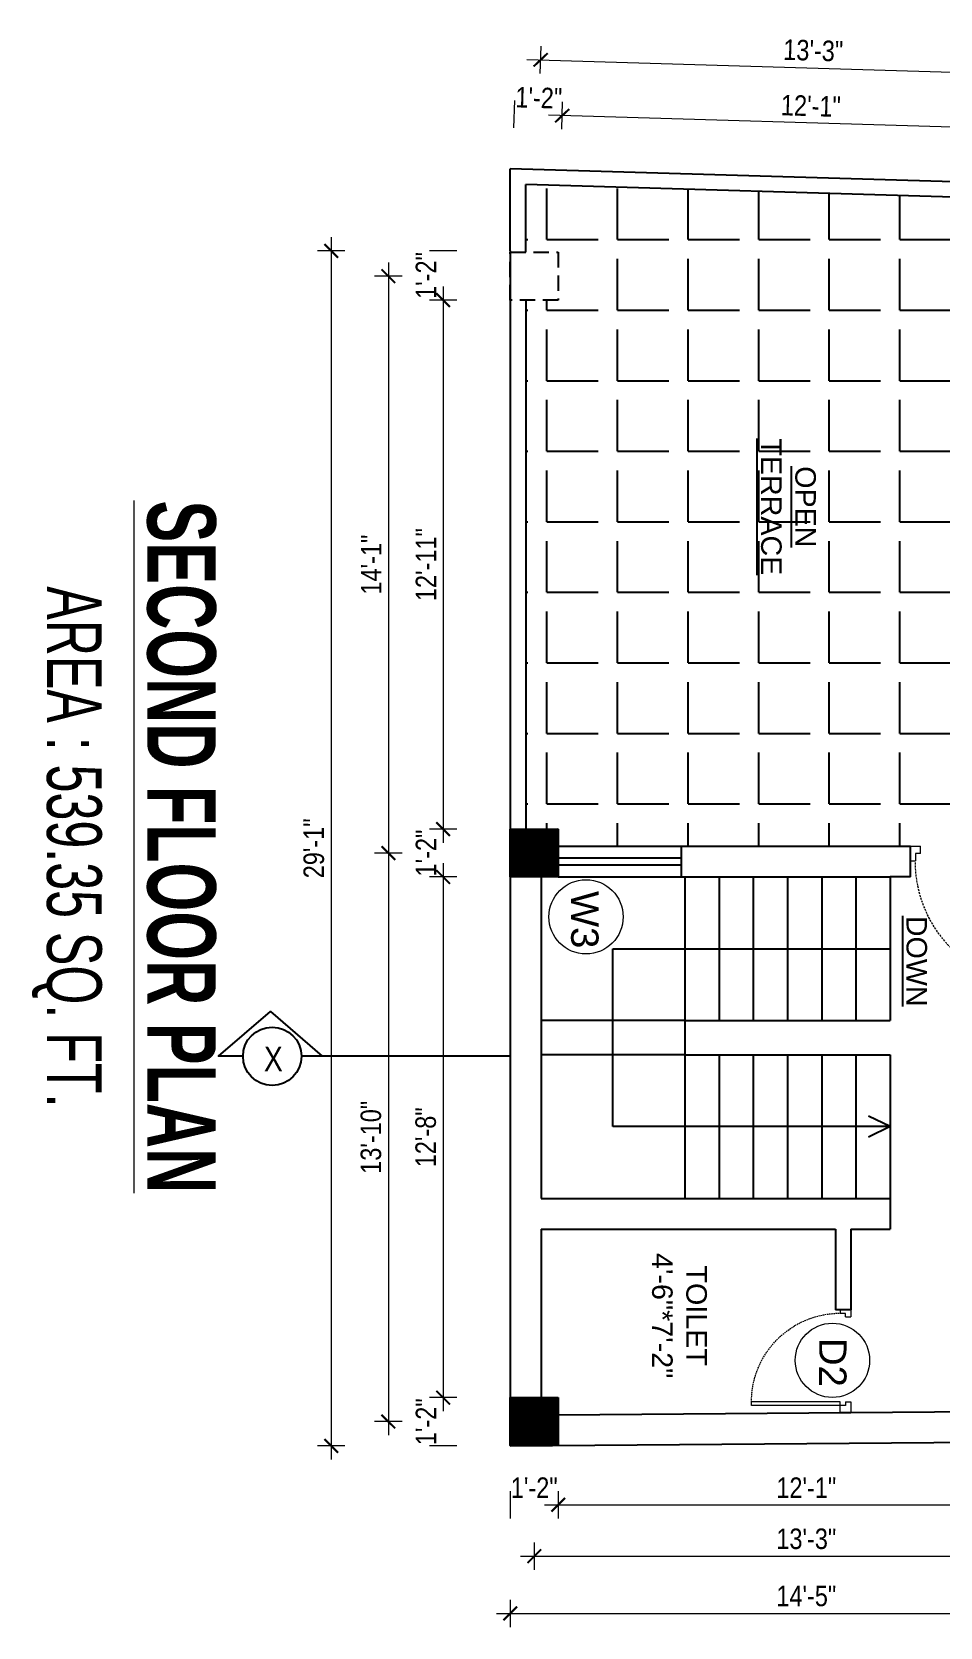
# Model space of a CAD drawing. Header units: inches. Extents: x -9985691 to 3643, y -3270716 to 4788.
# Drawn here: x -4966715.5 to -4966450.1, y -3265301.3 to -3264834.8 of the extents above; entities that cross this region are included whole.
import ezdxf

# ---------------------------------------------------------------- set-up
doc = ezdxf.new("R2010")
doc.units = ezdxf.units.IN
doc.header["$LTSCALE"] = 2
doc.header["$MEASUREMENT"] = 0
doc.header["$PDMODE"] = 34
doc.linetypes.add('HIDDEN', pattern=[0.375, 0.25, -0.125])
doc.layers.get('0').update_dxf_attribs({"linetype": 'CONTINUOUS'})
doc.layers.get('DEFPOINTS').update_dxf_attribs({"color": 141, "linetype": 'CONTINUOUS'})
doc.layers.add('A-Hatch', color=7, linetype='CONTINUOUS')
for name, color, linetype, lineweight in [('Annotate-Lite.w', 177, 'CONTINUOUS', 9), ('DIM 1-100', 4, 'CONTINUOUS', 13), ('Door-Window.w', 4, 'CONTINUOUS', 15), ('TEXT', 181, 'CONTINUOUS', 25), ('Text-100.w', 254, 'CONTINUOUS', 9)]:
    doc.layers.add(name, color=color, linetype=linetype, lineweight=lineweight)
doc.styles.add('ARAIL', font='ARIALN.TTF')
doc.styles.add('Arial', font='arial.ttf', dxfattribs={"width": 0.8, "height": 12})
doc.styles.add('arial.', font='arial.ttf')
doc.styles.add('gaurav', font='arial.ttf')
doc.styles.get("Standard").update_dxf_attribs({"font": 'ARIALN.TTF'})
doc.dimstyles.new('1 by 96', dxfattribs={"dimtxt": 6, "dimasz": 4, "dimexe": 4, "dimexo": 4, "dimgap": 2, "dimtad": 1, "dimdec": 0, "dimzin": 0, "dimdsep": 46, "dimlunit": 4, "dimtxsty": 'Standard', "dimblk": 'ARCHTICK', "dimcen": 0, "dimdle": 4, "dimadec": 0, "dimazin": 0, "dimtfac": 1, "dimtdec": 0, "dimtix": 1, "dimtofl": 0, "dimtmove": 1, "dimatfit": 3, "dimldrblk": 'ARCHTICK', "dimfxl": 4, "dimfxlon": 1, "dimtolj": 1, "dimtzin": 0, "dimlwd": -1, "dimlwe": -1, "dimarcsym": 0})

# ---------------------------------------------------------------- blocks, each defined once
blk = doc.blocks.new('3-0')
at = {"ltscale": 3}
for p, q in [((11063.05, 10097.68), (11065.97, 10099.9)), ((11065.25, 10097.81), (11066.71, 10098.92)), ((11065.97, 10099.9), (11066.71, 10098.92)), ((11063.05, 10097.68), (11064.53, 10095.73)), ((11065.99, 10096.84), (11064.53, 10095.73)), ((11065.99, 10096.84), (11065.25, 10097.81)), ((11085.5, 10074.13), (11110.32, 10092.96)), ((11086.24, 10073.15), (11111.05, 10091.97)), ((11111.05, 10091.97), (11110.32, 10092.96)), ((11086.24, 10073.15), (11085.5, 10074.13)), ((11084.04, 10073.02), (11082.57, 10071.91)), ((11082.57, 10071.91), (11084.79, 10068.98)), ((11084.04, 10073.02), (11084.78, 10072.04)), ((11084.78, 10072.04), (11086.24, 10073.15)), ((11084.79, 10068.98), (11087.72, 10071.2)), ((11087.72, 10071.2), (11086.24, 10073.15))]:
    blk.add_line(p, q, dxfattribs=at)
at = {"layer": 'Door-Window.w', "color": 9, "linetype": 'HIDDEN', "lineweight": 18}
blk.add_arc((11085.5, 10074.13), 31.16, 37.1906, 127.1465, dxfattribs=at)
blk = doc.blocks.new('_ArchTick')
at = {"color": 0, "linetype": 'ByBlock', "const_width": 0.15}
blk.add_lwpolyline([(-0.5, -0.5), (0.5, 0.5)], dxfattribs=at)
blk = doc.blocks.new('*D1120')
at = {"layer": 'DEFPOINTS', "color": 0, "ltscale": 0.5, "transparency": 16777216}
for p in [(-4966560.51, -3264859.29), (-4966561.69, -3264899.25), (-4966416.69, -3264903.56)]:
    blk.add_point(p, dxfattribs=at)
at = {"layer": 'DIM 1-100', "color": 0, "ltscale": 0.5, "transparency": 16777216}
for p, q in [((-4966560.62, -3264863.29), (-4966560.39, -3264855.29)), ((-4966411.51, -3264863.72), (-4966564.5, -3264859.17)), ((-4966415.62, -3264867.6), (-4966415.39, -3264859.6))]:
    blk.add_line(p, q, dxfattribs=at)
at = {"layer": 'DIM 1-100', "color": 0, "ltscale": 0.5, "transparency": 16777216, "xscale": 4, "yscale": 4, "zscale": 4}
for p, rotation in [((-4966560.51, -3264859.29), 178.2968649486778), ((-4966415.51, -3264863.6), 358.2968649486778)]:
    blk.add_blockref('_ArchTick', p, dxfattribs=dict(at, rotation=rotation))
at = {"layer": 'DIM 1-100', "color": 0, "ltscale": 0.5, "transparency": 16777216, "insert": (-4966487.86, -3264856.44), "char_height": 6, "attachment_point": 5, "rotation": 358.2969}
blk.add_mtext('\\A1;12\'-1"', dxfattribs=at)
blk = doc.blocks.new('*D1121')
at = {"layer": 'DEFPOINTS', "color": 0, "ltscale": 0.5, "transparency": 16777216}
for p in [(-4966574.51, -3264858.87), (-4966575.69, -3264898.83), (-4966561.69, -3264899.25)]:
    blk.add_point(p, dxfattribs=at)
at = {"layer": 'DIM 1-100', "color": 0, "ltscale": 0.5, "transparency": 16777216}
for p, q in [((-4966574.62, -3264862.87), (-4966574.39, -3264854.88)), ((-4966560.62, -3264863.29), (-4966560.39, -3264855.29))]:
    blk.add_line(p, q, dxfattribs=at)
at = {"layer": 'DIM 1-100', "color": 0, "ltscale": 0.5, "transparency": 16777216, "insert": (-4966567.36, -3264854.07), "char_height": 6, "attachment_point": 5, "rotation": 358.2969}
blk.add_mtext('\\A1;1\'-2"', dxfattribs=at)
blk = doc.blocks.new('*D1124')
at = {"layer": 'DEFPOINTS', "color": 0, "ltscale": 0.5, "transparency": 16777216}
for p in [(-4966407.81, -3264847.69), (-4966568.69, -3264906.25), (-4966409.69, -3264910.98)]:
    blk.add_point(p, dxfattribs=at)
at = {"layer": 'DIM 1-100', "color": 0, "ltscale": 0.5, "transparency": 16777216}
for p, q in [((-4966566.93, -3264846.96), (-4966566.69, -3264838.97)), ((-4966570.81, -3264842.85), (-4966403.81, -3264847.81)), ((-4966407.93, -3264851.69), (-4966407.69, -3264843.7))]:
    blk.add_line(p, q, dxfattribs=at)
at = {"layer": 'DIM 1-100', "color": 0, "ltscale": 0.5, "transparency": 16777216, "xscale": 4, "yscale": 4, "zscale": 4}
for p, rotation in [((-4966566.81, -3264842.97), 178.2968649667786), ((-4966407.81, -3264847.69), 358.2968649667786)]:
    blk.add_blockref('_ArchTick', p, dxfattribs=dict(at, rotation=rotation))
at = {"layer": 'DIM 1-100', "color": 0, "ltscale": 0.5, "transparency": 16777216, "insert": (-4966487.16, -3264840.27), "char_height": 6, "attachment_point": 5, "rotation": 358.2969}
blk.add_mtext('\\A1;13\'-3"', dxfattribs=at)
blk = doc.blocks.new('*D1126')
at = {"layer": 'DEFPOINTS', "color": 0, "ltscale": 0.5, "transparency": 16777216}
for p in [(-4966573.49, -3264824.77), (-4966575.69, -3264898.83), (-4966257.57, -3264908.29)]:
    blk.add_point(p, dxfattribs=at)
at = {"layer": 'DIM 1-100', "color": 0, "ltscale": 0.5, "transparency": 16777216}
for p, q in [((-4966251.37, -3264834.34), (-4966577.49, -3264824.65)), ((-4966573.61, -3264828.76), (-4966573.37, -3264820.77)), ((-4966255.48, -3264838.22), (-4966255.25, -3264830.23))]:
    blk.add_line(p, q, dxfattribs=at)
at = {"layer": 'DIM 1-100', "color": 0, "ltscale": 0.5, "transparency": 16777216, "xscale": 4, "yscale": 4, "zscale": 4}
for p, rotation in [((-4966573.49, -3264824.77), 178.2968649667986), ((-4966255.36, -3264834.22), 358.2968649667986)]:
    blk.add_blockref('_ArchTick', p, dxfattribs=dict(at, rotation=rotation))
at = {"layer": 'DIM 1-100', "color": 0, "ltscale": 0.5, "transparency": 16777216, "insert": (-4966414.28, -3264824.43), "char_height": 6, "attachment_point": 5, "rotation": 358.2969}
blk.add_mtext('\\A1;26\'-6"', dxfattribs=at)
blk = doc.blocks.new('*D1127')
at = {"layer": 'DEFPOINTS', "color": 0, "ltscale": 0.5, "transparency": 16777216}
for p in [(-4966575.69, -3264898.83), (-4966595.32, -3264913.25), (-4966575.69, -3264913.25)]:
    blk.add_point(p, dxfattribs=at)
at = {"layer": 'DIM 1-100', "color": 0, "ltscale": 0.5, "transparency": 16777216}
for p, q in [((-4966591.32, -3264898.83), (-4966599.32, -3264898.83)), ((-4966591.32, -3264913.25), (-4966599.32, -3264913.25))]:
    blk.add_line(p, q, dxfattribs=at)
at = {"layer": 'DIM 1-100', "color": 0, "ltscale": 0.5, "transparency": 16777216, "insert": (-4966600.33, -3264906.04), "char_height": 6, "attachment_point": 5, "rotation": 90}
blk.add_mtext('\\A1;1\'-2"', dxfattribs=at)
blk = doc.blocks.new('*D1128')
at = {"layer": 'DEFPOINTS', "color": 0, "ltscale": 0.5, "transparency": 16777216}
for p in [(-4966575.69, -3264913.25), (-4966595.32, -3265067.93), (-4966575.69, -3265067.93)]:
    blk.add_point(p, dxfattribs=at)
at = {"layer": 'DIM 1-100', "color": 0, "ltscale": 0.5, "transparency": 16777216}
for p, q in [((-4966591.32, -3264913.25), (-4966599.32, -3264913.25)), ((-4966595.32, -3264909.25), (-4966595.32, -3265071.93)), ((-4966591.32, -3265067.93), (-4966599.32, -3265067.93))]:
    blk.add_line(p, q, dxfattribs=at)
at = {"layer": 'DIM 1-100', "color": 0, "ltscale": 0.5, "transparency": 16777216, "xscale": 4, "yscale": 4, "zscale": 4}
for p, rotation in [((-4966595.32, -3264913.25), 90), ((-4966595.32, -3265067.93), 270)]:
    blk.add_blockref('_ArchTick', p, dxfattribs=dict(at, rotation=rotation))
at = {"layer": 'DIM 1-100', "color": 0, "ltscale": 0.5, "transparency": 16777216, "insert": (-4966600.33, -3264990.59), "char_height": 6, "attachment_point": 5, "rotation": 90}
blk.add_mtext('\\A1;12\'-11"', dxfattribs=at)
blk = doc.blocks.new('*D1129')
at = {"layer": 'DEFPOINTS', "color": 0, "ltscale": 0.5, "transparency": 16777216}
for p in [(-4966575.69, -3265067.93), (-4966595.32, -3265081.93), (-4966575.69, -3265081.93)]:
    blk.add_point(p, dxfattribs=at)
at = {"layer": 'DIM 1-100', "color": 0, "ltscale": 0.5, "transparency": 16777216}
for p, q in [((-4966591.32, -3265067.93), (-4966599.32, -3265067.93)), ((-4966591.32, -3265081.93), (-4966599.32, -3265081.93))]:
    blk.add_line(p, q, dxfattribs=at)
at = {"layer": 'DIM 1-100', "color": 0, "ltscale": 0.5, "transparency": 16777216, "insert": (-4966600.33, -3265074.93), "char_height": 6, "attachment_point": 5, "rotation": 90}
blk.add_mtext('\\A1;1\'-2"', dxfattribs=at)
blk = doc.blocks.new('*D1130')
at = {"layer": 'DEFPOINTS', "color": 0, "ltscale": 0.5, "transparency": 16777216}
for p in [(-4966575.69, -3265081.93), (-4966595.32, -3265234.18), (-4966575.69, -3265234.18)]:
    blk.add_point(p, dxfattribs=at)
at = {"layer": 'DIM 1-100', "color": 0, "ltscale": 0.5, "transparency": 16777216}
for p, q in [((-4966595.32, -3265077.93), (-4966595.32, -3265238.18)), ((-4966591.32, -3265081.93), (-4966599.32, -3265081.93)), ((-4966591.32, -3265234.18), (-4966599.32, -3265234.18))]:
    blk.add_line(p, q, dxfattribs=at)
at = {"layer": 'DIM 1-100', "color": 0, "ltscale": 0.5, "transparency": 16777216, "xscale": 4, "yscale": 4, "zscale": 4}
for p, rotation in [((-4966595.32, -3265081.93), 90), ((-4966595.32, -3265234.18), 270)]:
    blk.add_blockref('_ArchTick', p, dxfattribs=dict(at, rotation=rotation))
at = {"layer": 'DIM 1-100', "color": 0, "ltscale": 0.5, "transparency": 16777216, "insert": (-4966600.38, -3265158.06), "char_height": 6, "attachment_point": 5, "rotation": 90}
blk.add_mtext('\\A1;12\'-8"', dxfattribs=at)
blk = doc.blocks.new('*D1131')
at = {"layer": 'DEFPOINTS', "color": 0, "ltscale": 0.5, "transparency": 16777216}
for p in [(-4966575.69, -3265234.18), (-4966595.32, -3265248.29), (-4966575.69, -3265248.29)]:
    blk.add_point(p, dxfattribs=at)
at = {"layer": 'DIM 1-100', "color": 0, "ltscale": 0.5, "transparency": 16777216}
for p, q in [((-4966591.32, -3265234.18), (-4966599.32, -3265234.18)), ((-4966591.32, -3265248.29), (-4966599.32, -3265248.29))]:
    blk.add_line(p, q, dxfattribs=at)
at = {"layer": 'DIM 1-100', "color": 0, "ltscale": 0.5, "transparency": 16777216, "insert": (-4966600.33, -3265241.24), "char_height": 6, "attachment_point": 5, "rotation": 90}
blk.add_mtext('\\A1;1\'-2"', dxfattribs=at)
blk = doc.blocks.new('*D1132')
at = {"layer": 'DEFPOINTS', "color": 0, "ltscale": 0.5, "transparency": 16777216}
for p in [(-4966568.69, -3264906.25), (-4966611.33, -3265074.93), (-4966568.69, -3265074.93)]:
    blk.add_point(p, dxfattribs=at)
at = {"layer": 'DIM 1-100', "color": 0, "ltscale": 0.5, "transparency": 16777216}
for p, q in [((-4966611.33, -3264902.25), (-4966611.33, -3265078.93)), ((-4966607.33, -3264906.25), (-4966615.33, -3264906.25)), ((-4966607.33, -3265074.93), (-4966615.33, -3265074.93))]:
    blk.add_line(p, q, dxfattribs=at)
at = {"layer": 'DIM 1-100', "color": 0, "ltscale": 0.5, "transparency": 16777216, "xscale": 4, "yscale": 4, "zscale": 4}
for p, rotation in [((-4966611.33, -3264906.25), 90), ((-4966611.33, -3265074.93), 270)]:
    blk.add_blockref('_ArchTick', p, dxfattribs=dict(at, rotation=rotation))
at = {"layer": 'DIM 1-100', "color": 0, "ltscale": 0.5, "transparency": 16777216, "insert": (-4966616.34, -3264990.59), "char_height": 6, "attachment_point": 5, "rotation": 90}
blk.add_mtext('\\A1;14\'-1"', dxfattribs=at)
blk = doc.blocks.new('*D1133')
at = {"layer": 'DEFPOINTS', "color": 0, "ltscale": 0.5, "transparency": 16777216}
for p in [(-4966568.69, -3265074.93), (-4966611.33, -3265241.18), (-4966568.69, -3265241.18)]:
    blk.add_point(p, dxfattribs=at)
at = {"layer": 'DIM 1-100', "color": 0, "ltscale": 0.5, "transparency": 16777216}
for p, q in [((-4966611.33, -3265070.93), (-4966611.33, -3265245.18)), ((-4966607.33, -3265074.93), (-4966615.33, -3265074.93)), ((-4966607.33, -3265241.18), (-4966615.33, -3265241.18))]:
    blk.add_line(p, q, dxfattribs=at)
at = {"layer": 'DIM 1-100', "color": 0, "ltscale": 0.5, "transparency": 16777216, "xscale": 4, "yscale": 4, "zscale": 4}
for p, rotation in [((-4966611.33, -3265074.93), 90), ((-4966611.33, -3265241.18), 270)]:
    blk.add_blockref('_ArchTick', p, dxfattribs=dict(at, rotation=rotation))
at = {"layer": 'DIM 1-100', "color": 0, "ltscale": 0.5, "transparency": 16777216, "insert": (-4966616.4, -3265158.06), "char_height": 6, "attachment_point": 5, "rotation": 90}
blk.add_mtext('\\A1;13\'-10"', dxfattribs=at)
blk = doc.blocks.new('*D1134')
at = {"layer": 'DEFPOINTS', "color": 0, "ltscale": 0.5, "transparency": 16777216}
for p in [(-4966575.69, -3264898.83), (-4966628.02, -3265248.29), (-4966575.69, -3265248.29)]:
    blk.add_point(p, dxfattribs=at)
at = {"layer": 'DIM 1-100', "color": 0, "ltscale": 0.5, "transparency": 16777216}
for p, q in [((-4966628.02, -3264894.83), (-4966628.02, -3265252.29)), ((-4966624.02, -3264898.83), (-4966632.02, -3264898.83)), ((-4966624.02, -3265248.29), (-4966632.02, -3265248.29))]:
    blk.add_line(p, q, dxfattribs=at)
at = {"layer": 'DIM 1-100', "color": 0, "ltscale": 0.5, "transparency": 16777216, "xscale": 4, "yscale": 4, "zscale": 4}
for p, rotation in [((-4966628.02, -3264898.83), 90), ((-4966628.02, -3265248.29), 270)]:
    blk.add_blockref('_ArchTick', p, dxfattribs=dict(at, rotation=rotation))
at = {"layer": 'DIM 1-100', "color": 0, "ltscale": 0.5, "transparency": 16777216, "insert": (-4966633.08, -3265073.56), "char_height": 6, "attachment_point": 5, "rotation": 90}
blk.add_mtext('\\A1;29\'-1"', dxfattribs=at)
blk = doc.blocks.new('*D1135')
at = {"layer": 'DEFPOINTS', "color": 0, "ltscale": 0.5, "transparency": 16777216}
for p in [(-4966575.69, -3265248.29), (-4966561.69, -3265248.18), (-4966575.69, -3265265.53)]:
    blk.add_point(p, dxfattribs=at)
at = {"layer": 'DIM 1-100', "color": 0, "ltscale": 0.5, "transparency": 16777216}
for p, q in [((-4966575.69, -3265261.53), (-4966575.69, -3265269.53)), ((-4966561.69, -3265261.53), (-4966561.69, -3265269.53))]:
    blk.add_line(p, q, dxfattribs=at)
at = {"layer": 'DIM 1-100', "color": 0, "ltscale": 0.5, "transparency": 16777216, "insert": (-4966568.69, -3265260.52), "char_height": 6, "attachment_point": 5}
blk.add_mtext('\\A1;1\'-2"', dxfattribs=at)
blk = doc.blocks.new('*D1136')
at = {"layer": 'DEFPOINTS', "color": 0, "ltscale": 0.5, "transparency": 16777216}
for p in [(-4966561.69, -3265248.18), (-4966416.69, -3265246.96), (-4966416.69, -3265265.53)]:
    blk.add_point(p, dxfattribs=at)
at = {"layer": 'DIM 1-100', "color": 0, "ltscale": 0.5, "transparency": 16777216}
for p, q in [((-4966561.69, -3265261.53), (-4966561.69, -3265269.53)), ((-4966416.69, -3265261.53), (-4966416.69, -3265269.53)), ((-4966565.69, -3265265.53), (-4966412.69, -3265265.53))]:
    blk.add_line(p, q, dxfattribs=at)
at = {"layer": 'DIM 1-100', "color": 0, "ltscale": 0.5, "transparency": 16777216, "xscale": 4, "yscale": 4, "zscale": 4, "rotation": 180}
blk.add_blockref('_ArchTick', (-4966561.69, -3265265.53), dxfattribs=at)
at = {"layer": 'DIM 1-100', "color": 0, "ltscale": 0.5, "transparency": 16777216, "xscale": 4, "yscale": 4, "zscale": 4}
blk.add_blockref('_ArchTick', (-4966416.69, -3265265.53), dxfattribs=at)
at = {"layer": 'DIM 1-100', "color": 0, "ltscale": 0.5, "transparency": 16777216, "insert": (-4966489.19, -3265260.52), "char_height": 6, "attachment_point": 5}
blk.add_mtext('\\A1;12\'-1"', dxfattribs=at)
blk = doc.blocks.new('*D1140')
at = {"layer": 'DEFPOINTS', "color": 0, "ltscale": 0.5, "transparency": 16777216}
for p in [(-4966409.69, -3265239.96), (-4966568.69, -3265241.18), (-4966409.69, -3265280.56)]:
    blk.add_point(p, dxfattribs=at)
at = {"layer": 'DIM 1-100', "color": 0, "ltscale": 0.5, "transparency": 16777216}
for p, q in [((-4966568.69, -3265276.56), (-4966568.69, -3265284.56)), ((-4966409.69, -3265276.56), (-4966409.69, -3265284.56)), ((-4966572.69, -3265280.56), (-4966405.69, -3265280.56))]:
    blk.add_line(p, q, dxfattribs=at)
at = {"layer": 'DIM 1-100', "color": 0, "ltscale": 0.5, "transparency": 16777216, "xscale": 4, "yscale": 4, "zscale": 4, "rotation": 180}
blk.add_blockref('_ArchTick', (-4966568.69, -3265280.56), dxfattribs=at)
at = {"layer": 'DIM 1-100', "color": 0, "ltscale": 0.5, "transparency": 16777216, "xscale": 4, "yscale": 4, "zscale": 4}
blk.add_blockref('_ArchTick', (-4966409.69, -3265280.56), dxfattribs=at)
at = {"layer": 'DIM 1-100', "color": 0, "ltscale": 0.5, "transparency": 16777216, "insert": (-4966489.19, -3265275.5), "char_height": 6, "attachment_point": 5}
blk.add_mtext('\\A1;13\'-3"', dxfattribs=at)
blk = doc.blocks.new('*D1142')
at = {"layer": 'DEFPOINTS', "color": 0, "ltscale": 0.5, "transparency": 16777216}
for p in [(-4966575.69, -3265248.29), (-4966402.69, -3265246.96), (-4966402.69, -3265297.29)]:
    blk.add_point(p, dxfattribs=at)
at = {"layer": 'DIM 1-100', "color": 0, "ltscale": 0.5, "transparency": 16777216}
for p, q in [((-4966575.69, -3265293.29), (-4966575.69, -3265301.29)), ((-4966402.69, -3265293.29), (-4966402.69, -3265301.29)), ((-4966579.69, -3265297.29), (-4966398.69, -3265297.29))]:
    blk.add_line(p, q, dxfattribs=at)
at = {"layer": 'DIM 1-100', "color": 0, "ltscale": 0.5, "transparency": 16777216, "xscale": 4, "yscale": 4, "zscale": 4, "rotation": 180}
blk.add_blockref('_ArchTick', (-4966575.69, -3265297.29), dxfattribs=at)
at = {"layer": 'DIM 1-100', "color": 0, "ltscale": 0.5, "transparency": 16777216, "xscale": 4, "yscale": 4, "zscale": 4}
blk.add_blockref('_ArchTick', (-4966402.69, -3265297.29), dxfattribs=at)
at = {"layer": 'DIM 1-100', "color": 0, "ltscale": 0.5, "transparency": 16777216, "insert": (-4966489.19, -3265292.22), "char_height": 6, "attachment_point": 5}
blk.add_mtext('\\A1;14\'-5"', dxfattribs=at)

msp = doc.modelspace()

# ---------------------------------------------------------------- hatches: boundary and pattern name
at = {"layer": 'A-Hatch', "ltscale": 0.5}
h = msp.add_hatch(dxfattribs=at)
h.set_pattern_fill('ANGLE', color=256, scale=75, angle=360)
h.set_pattern_definition([(360, (-1701586.237, -8238903.077), (5e-15, 20.625), [15, -5.625]), (90, (-1701586.237, -8238903.077), (-20.625, 6e-15), [15, -5.625])])
h.paths.add_polyline_path([(-4966458.69, -3265072.93), (-4966446.22, -3265072.94, -0.366211), (-4966435.51, -3265063.89, -0.366589), (-4966424.8, -3265072.96), (-4966420.98, -3265072.96), (-4966420.98, -3265072.93), (-4966416.69, -3265072.93), (-4966416.69, -3265067.93), (-4966416.69, -3265040.18), (-4966416.69, -3264917.98), (-4966416.69, -3264903.98), (-4966416.69, -3264884.05), (-4966571.19, -3264879.46), (-4966571.19, -3264899.25), (-4966561.69, -3264899.25), (-4966561.69, -3264913.25), (-4966571.19, -3264913.25), (-4966571.19, -3265067.93), (-4966561.69, -3265067.93), (-4966561.69, -3265072.93)])
h.paths.add_polyline_path([(-4966505.22, -3264952.29), (-4966505.22, -3264995.34), (-4966482.76, -3264995.34), (-4966482.76, -3264952.29)], flags=24)
h = msp.add_hatch(dxfattribs=at)
h.set_pattern_fill('ANSI31', color=256, angle=270)
h.set_pattern_definition([(315, (-1701890.36405, -8240176.80984), (0.0883883476483, 0.0883883476483), [])])
h.paths.add_polyline_path([(-4966561.69, -3265081.93), (-4966561.69, -3265067.93), (-4966575.69, -3265067.93), (-4966575.69, -3265081.93)])
h = msp.add_hatch(dxfattribs=at)
h.set_pattern_fill('ANSI31', color=256, angle=270)
h.set_pattern_definition([(315, (-1701890.36405, -8240343.05961), (0.0883883476483, 0.0883883476483), [])])
h.paths.add_polyline_path([(-4966561.69, -3265248.18), (-4966561.69, -3265234.18), (-4966575.69, -3265234.18), (-4966575.69, -3265248.18)])

# ---------------------------------------------------------------- linework, layer by layer
at = {"ltscale": 0.5}
for p, q in [((-4966416.69, -3264879.55), (-4966575.69, -3264874.82)), ((-4966575.69, -3264898.83), (-4966575.69, -3264874.82)), ((-4966416.69, -3264884.05), (-4966571.19, -3264879.46)), ((-4966571.19, -3264899.25), (-4966571.19, -3264879.46)), ((-4966575.69, -3264898.83), (-4966575.69, -3265248.29)), ((-4966571.19, -3264913.25), (-4966571.19, -3265067.93)), ((-4966561.69, -3265072.93), (-4966458.69, -3265072.93)), ((-4966525.69, -3265076.43), (-4966561.69, -3265076.43)), ((-4966525.69, -3265081.93), (-4966525.69, -3265072.93)), ((-4966458.69, -3265081.93), (-4966458.69, -3265072.93)), ((-4966525.69, -3265078.43), (-4966561.69, -3265078.43)), ((-4966566.69, -3265081.93), (-4966566.69, -3265175.93)), ((-4966561.69, -3265081.93), (-4966464.69, -3265081.93)), ((-4966524.69, -3265081.93), (-4966524.69, -3265123.93)), ((-4966514.69, -3265081.93), (-4966514.69, -3265123.93)), ((-4966504.69, -3265081.93), (-4966504.69, -3265123.93)), ((-4966494.69, -3265081.93), (-4966494.69, -3265123.93)), ((-4966484.69, -3265081.93), (-4966484.69, -3265123.93)), ((-4966474.69, -3265081.93), (-4966474.69, -3265123.93)), ((-4966464.69, -3265081.93), (-4966464.69, -3265123.93)), ((-4966458.69, -3265081.93), (-4966464.69, -3265081.93)), ((-4966545.69, -3265154.93), (-4966545.69, -3265102.93)), ((-4966545.69, -3265102.93), (-4966464.69, -3265102.93)), ((-4966524.69, -3265123.93), (-4966566.69, -3265123.93)), ((-4966524.69, -3265123.93), (-4966464.69, -3265123.93)), ((-4966524.69, -3265123.93), (-4966524.69, -3265133.93)), ((-4966524.69, -3265133.93), (-4966566.69, -3265133.93)), ((-4966524.69, -3265133.93), (-4966524.69, -3265175.93)), ((-4966524.69, -3265133.93), (-4966464.69, -3265133.93)), ((-4966514.69, -3265133.93), (-4966514.69, -3265175.93)), ((-4966504.69, -3265133.93), (-4966504.69, -3265175.93)), ((-4966494.69, -3265133.93), (-4966494.69, -3265175.93)), ((-4966484.69, -3265133.93), (-4966484.69, -3265175.93)), ((-4966474.69, -3265133.93), (-4966474.69, -3265175.93)), ((-4966464.69, -3265133.93), (-4966464.69, -3265175.93)), ((-4966464.69, -3265154.93), (-4966545.69, -3265154.93)), ((-4966464.69, -3265154.93), (-4966471.05, -3265151.85)), ((-4966464.69, -3265154.93), (-4966471.05, -3265158.02)), ((-4966566.69, -3265175.93), (-4966464.69, -3265175.93)), ((-4966464.69, -3265175.93), (-4966464.69, -3265184.93)), ((-4966566.69, -3265184.93), (-4966566.69, -3265234.18)), ((-4966566.69, -3265184.93), (-4966480.69, -3265184.93)), ((-4966480.69, -3265184.93), (-4966480.69, -3265208.52)), ((-4966476.19, -3265184.93), (-4966476.19, -3265208.52)), ((-4966476.19, -3265184.93), (-4966464.69, -3265184.93)), ((-4966476.19, -3265208.52), (-4966480.69, -3265208.52)), ((-4966561.69, -3265239.18), (-4966416.69, -3265238.07)), ((-4966575.69, -3265248.29), (-4966372.69, -3265246.73))]:
    msp.add_line(p, q, dxfattribs=at)
at = {"linetype": 'HIDDEN', "ltscale": 9}
msp.add_lwpolyline([(-4966561.69, -3264899.25), (-4966561.69, -3264913.25), (-4966575.69, -3264913.25), (-4966575.69, -3264899.25)], close=True, dxfattribs=at)
at = {"ltscale": 0.5}
for points in [[(-4966561.69, -3265067.93), (-4966561.69, -3265081.93), (-4966575.69, -3265081.93), (-4966575.69, -3265067.93)], [(-4966561.69, -3265234.18), (-4966561.69, -3265248.18), (-4966575.69, -3265248.18), (-4966575.69, -3265234.18)]]:
    msp.add_lwpolyline(points, close=True, dxfattribs=at)
at = {"layer": 'Annotate-Lite.w', "ltscale": 0.005}
for centre in [(-4966553.56, -3265093.59), (-4966481.55, -3265223.28)]:
    msp.add_circle(centre, 10.86, dxfattribs=at)
at = {"layer": 'TEXT'}
for points in [[(-4966653.8, -3265134.37), (-4966660.94, -3265134.37), (-4966645.8, -3265121.29), (-4966630.66, -3265134.37)], [(-4966575.69, -3265134.37), (-4966636.74, -3265134.37)]]:
    msp.add_lwpolyline(points, dxfattribs=at)
msp.add_circle((-4966645.27, -3265134.37), 8.53, dxfattribs=at)

# ---------------------------------------------------------------- block references
at = {"layer": 'Door-Window.w', "linetype": 'ByBlock'}
for p, xscale, yscale, zscale, rotation in [((-4964864.45, -3247674.61), -1.166422579283982, 1.166422579009098, 1.166422579240944, 127.1524242973994), ((-4954048.82, -3266347.27), -0.8331589850253455, 0.8331589851164872, 0.8331589849470642, 37.15242428694933)]:
    msp.add_blockref('3-0', p, dxfattribs=dict(at, xscale=xscale, yscale=yscale, zscale=zscale, rotation=rotation))

# ---------------------------------------------------------------- texts
at = {"layer": 'Annotate-Lite.w', "ltscale": 0.005, "char_height": 8, "style": 'gaurav'}
for s, insert, attachment_point, rotation in [('W3', (-4966549.91, -3265086.04), 1, 270), ('D2', (-4966485.42, -3265216.74), 7, 269.8855)]:
    msp.add_mtext_dynamic_manual_height_columns(s, width=8, gutter_width=100, heights=[0], dxfattribs=dict(at, insert=insert, attachment_point=attachment_point, rotation=rotation))
at = {"layer": 'TEXT', "lineweight": -2, "char_height": 6, "attachment_point": 5, "rotation": 270, "style": 'arial.'}
for s, insert, width in [('{\\LOPEN\\PTERRACE}', (-4966494.44, -3264973.69), 127.5059), ('{\\LDOWN}', (-4966456.95, -3265106.56), 26.6739)]:
    msp.add_mtext(s, dxfattribs=dict(at, insert=insert, width=width))
at = {"layer": 'TEXT', "insert": (-4966642.18, -3265131.54), "char_height": 7.2, "attachment_point": 3, "style": 'ARAIL'}
msp.add_mtext_dynamic_manual_height_columns('X', width=125.4648, gutter_width=90, heights=[0], dxfattribs=at)
at = {"layer": 'TEXT', "lineweight": -2, "insert": (-4966526.29, -3265210.22), "char_height": 6, "attachment_point": 5, "rotation": 270, "style": 'arial.'}
msp.add_mtext_dynamic_manual_height_columns('TOILET\\P4\'-6"*7\'-2"', width=45.7314, gutter_width=30, heights=[0], dxfattribs=at)
at = {"layer": 'Text-100.w', "insert": (-4966661.75, -3265073.13), "char_height": 20, "width": 569.1024, "attachment_point": 2, "rotation": 270, "style": 'Arial'}
msp.add_mtext('\\A1;{\\fArial Narrow|b1|i0|c0|p34;\\LSECOND FLOOR PLAN\\P\\fArial Narrow|b0|i0|c0|p34;\\H0.8x;\\lAREA : 539.35 SQ. FT.\\H1.02306x; }', dxfattribs=at)

# ---------------------------------------------------------------- dimensions: what is measured, and where the dimension line sits
at = {"layer": 'DIM 1-100', "ltscale": 0.5}
for p1, p2, distance, picture, middle in [((-4966257.57, -3264908.29), (-4966575.69, -3264898.83), -74.1, '*D1126', (-4966414.28, -3264824.43)), ((-4966568.69, -3264906.25), (-4966409.69, -3264910.98), 63.31, '*D1124', (-4966487.16, -3264840.27))]:
    dim = msp.add_aligned_dim(p1=p1, p2=p2, distance=distance, dimstyle='1 by 96', dxfattribs=at)
    dim.commit()
    dim.dimension.update_dxf_attribs({"geometry": picture, "text_midpoint": middle})
for base, p1, p2, angle, picture, middle in [((-4966574.51, -3264858.87), (-4966561.69, -3264899.25), (-4966575.69, -3264898.83), 178.2969, '*D1121', (-4966567.36, -3264854.07)), ((-4966560.51, -3264859.29), (-4966416.69, -3264903.56), (-4966561.69, -3264899.25), 178.2969, '*D1120', (-4966487.86, -3264856.44)), ((-4966628.02, -3265248.29), (-4966575.69, -3264898.83), (-4966575.69, -3265248.29), 270, '*D1134', (-4966633.08, -3265073.56)), ((-4966595.32, -3264913.25), (-4966575.69, -3264898.83), (-4966575.69, -3264913.25), 270, '*D1127', (-4966600.33, -3264906.04)), ((-4966611.33, -3265074.93), (-4966568.69, -3264906.25), (-4966568.69, -3265074.93), 270, '*D1132', (-4966616.34, -3264990.59)), ((-4966595.32, -3265067.93), (-4966575.69, -3264913.25), (-4966575.69, -3265067.93), 270, '*D1128', (-4966600.33, -3264990.59)), ((-4966595.32, -3265081.93), (-4966575.69, -3265067.93), (-4966575.69, -3265081.93), 270, '*D1129', (-4966600.33, -3265074.93)), ((-4966611.33, -3265241.18), (-4966568.69, -3265074.93), (-4966568.69, -3265241.18), 270, '*D1133', (-4966616.4, -3265158.06)), ((-4966595.32, -3265234.18), (-4966575.69, -3265081.93), (-4966575.69, -3265234.18), 270, '*D1130', (-4966600.38, -3265158.06)), ((-4966595.32, -3265248.29), (-4966575.69, -3265234.18), (-4966575.69, -3265248.29), 270, '*D1131', (-4966600.33, -3265241.24))]:
    dim = msp.add_linear_dim(base=base, p1=p1, p2=p2, angle=angle, dimstyle='1 by 96', dxfattribs=at)
    dim.commit()
    dim.dimension.update_dxf_attribs({"geometry": picture, "text_midpoint": middle})
for base, p1, p2, picture, middle in [((-4966409.69, -3265280.56), (-4966568.69, -3265241.18), (-4966409.69, -3265239.96), '*D1140', (-4966489.19, -3265275.5)), ((-4966402.69, -3265297.29), (-4966575.69, -3265248.29), (-4966402.69, -3265246.96), '*D1142', (-4966489.19, -3265292.22)), ((-4966575.69, -3265265.53), (-4966561.69, -3265248.18), (-4966575.69, -3265248.29), '*D1135', (-4966568.69, -3265260.52)), ((-4966416.69, -3265265.53), (-4966561.69, -3265248.18), (-4966416.69, -3265246.96), '*D1136', (-4966489.19, -3265260.52))]:
    dim = msp.add_linear_dim(base=base, p1=p1, p2=p2, dimstyle='1 by 96', dxfattribs=at)
    dim.commit()
    dim.dimension.update_dxf_attribs({"geometry": picture, "text_midpoint": middle})

doc.saveas('drawing.dxf')
